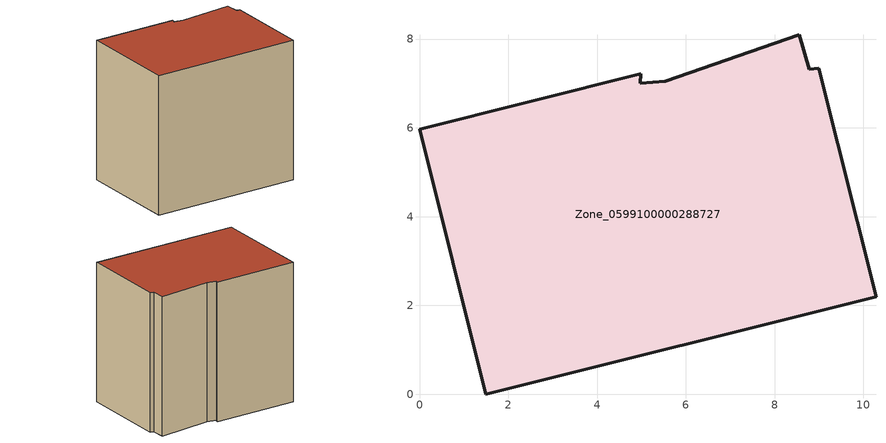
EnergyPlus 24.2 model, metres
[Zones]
Zone_0599100000288727
 floor ground (C_G): 9,7.34 10.28,2.2 1.49,0 0,5.97 4.99,7.22 4.97,7 5.53,7.05 8.55,8.1 8.78,7.32 z0
 wall outside (C_F): 4.99,7.22 0,5.97 1.49,0 10.28,2.2 9,7.34 8.78,7.32 8.55,8.1 5.53,7.05 4.97,7 4.99,7.22 z0:8.4
 roof outside (C_R): 10.28,2.2 9,7.34 8.78,7.32 8.55,8.1 5.53,7.05 4.97,7 4.99,7.22 0,5.97 1.49,0 z8.4
[BUILDING]
Pand.0599100000288727: North Axis=0; Terrain=City; Loads Convergence Tolerance Value=0.04; Temperature Convergence Tolerance Value=0.4; Solar Distribution=FullExterior; Maximum Number of Warmup Days=25; Minimum Number of Warmup Days=1
[Site:Location]
Rotterdam.The.Hague.AP_ZH_NLD Design_Conditions: Latitude=51.96; Longitude=4.45; Time Zone=1; Elevation=-4.5
[SITE:GROUNDTEMPERATURE:BUILDINGSURFACE]
18, 18, 18, 18, 18, 18, 18, 18, 18, 18, 18, 18
[MATERIAL] Thermal Absorptance=0.9; Solar Absorptance=0.7; Visible Absorptance=0.7
Name | Roughness | Thickness | Conductivity | Density | Specific Heat
G.TC.1965-1974 | MediumSmooth | 0.15 | 0.882353 | 540 | 1210
F.TC.1965-1974 | Rough | 0.3 | 0.697674 | 1920 | 840
R.TC.1965-1974 | MediumRough | 0.2 | 0.232558 | 1500 | 1000
[CONSTRUCTION]
C_G: G.TC.1965-1974
C_F: F.TC.1965-1974
C_R: R.TC.1965-1974
[ZONE]
Zone_0599100000288727: Type=1; Multiplier=1; Ceiling Height=Autocalculate; Volume=Autocalculate; Floor Area=autocalculate; Part of Total Floor Area=Yes
[ZONEINFILTRATION:DESIGNFLOWRATE]
Infil_Zone_0599100000288727: Zone or ZoneList or Space or SpaceList=Zone_0599100000288727; Schedule=AlwaysOn; Design Flow Rate Calculation Method=Flow/Area; Flow Rate per Floor Area=0.003; Constant Term Coefficient=1; Temperature Term Coefficient=0; Velocity Term Coefficient=0; Velocity Squared Term Coefficient=0
[HVACTEMPLATE:ZONE:IDEALLOADSAIRSYSTEM]
Zone_0599100000288727: Maximum Heating Supply Air Temperature=50; Minimum Cooling Supply Air Temperature=13; Maximum Heating Supply Air Humidity Ratio=0.0156; Minimum Cooling Supply Air Humidity Ratio=0.0077; Heating Limit=NoLimit; Cooling Limit=NoLimit; Dehumidification Control Type=ConstantSensibleHeatRatio; Cooling Sensible Heat Ratio=0.7; Dehumidification Setpoint=60; Humidification Control Type=None; Humidification Setpoint=30; Outdoor Air Method=None; Outdoor Air Flow Rate per Person=0.00944; Outdoor Air Flow Rate per Zone Floor Area=0; Outdoor Air Flow Rate per Zone=0; Demand Controlled Ventilation Type=None; Outdoor Air Economizer Type=NoEconomizer; Heat Recovery Type=None; Sensible Heat Recovery Effectiveness=0.7; Latent Heat Recovery Effectiveness=0.65
[ZONECONTROL:THERMOSTAT]
ThermostatControl_Zone_0599100000288727: Zone or ZoneList=Zone_0599100000288727; Control Type Schedule=DualSetpointControlType; Control 1=Thermostat_Zone_0599100000288727; Temperature Difference Between Cutout And Setpoint=0
[THERMOSTATSETPOINT:DUALSETPOINT]
Thermostat_Zone_0599100000288727: Heating Setpoint Temperature Schedule=HeatingSetpoint_Zone_0599100000288727; Cooling Setpoint Temperature Schedule=CoolingSetpoint_Zone_0599100000288727
[SCHEDULE:COMPACT]
HeatingSetpoint_Zone_0599100000288727: Through: 12/31, For: AllDays, Until: 24:00, 21
CoolingSetpoint_Zone_0599100000288727: Through: 12/31, For: AllDays, Until: 24:00, 24
DualSetpointControlType: Through: 12/31, For: AllDays, Until: 24:00, 4
AlwaysOn: Through: 12/31, For: AllDays, Until: 24:00, 1
